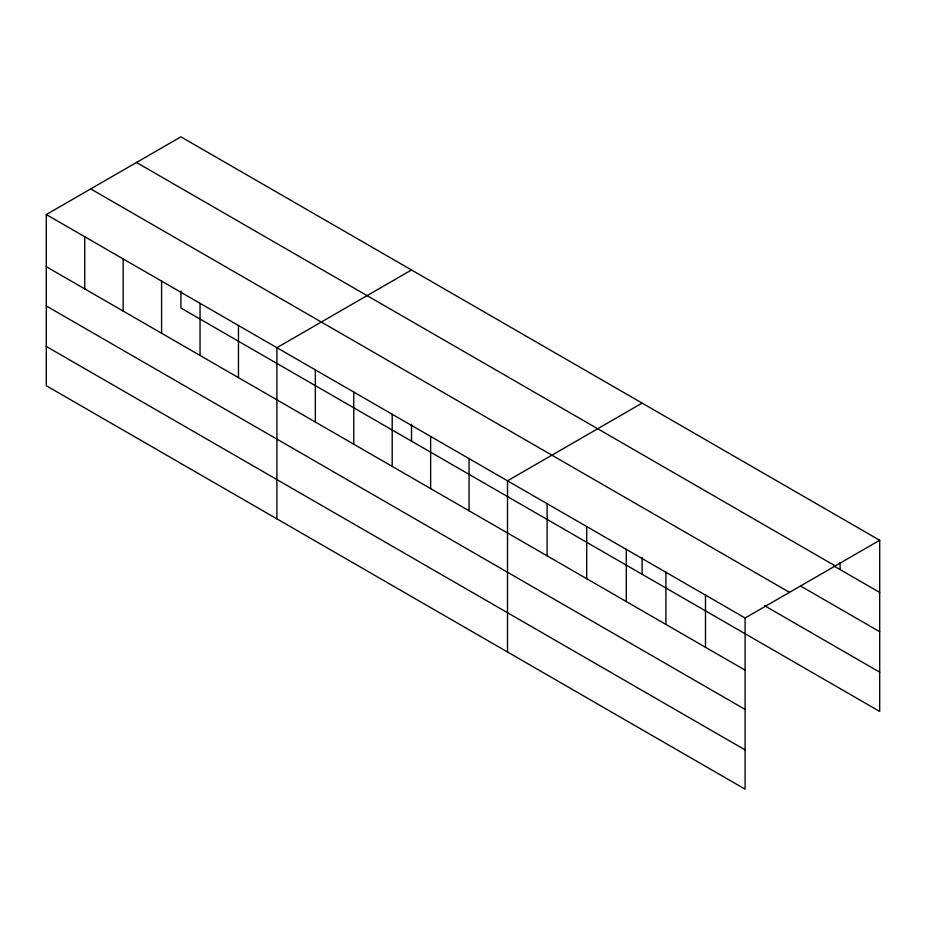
<?xml version="1.0" encoding="UTF-8"?>
<svg xmlns="http://www.w3.org/2000/svg" width="926" height="926" viewBox="0 0 926 926"><rect width="100%" height="100%" fill="white"/><g stroke="black" fill="none" stroke-linecap="round" stroke-linejoin="round"><path stroke-width="1.39" d="M46.3 214.554L745.094 617.989L745.094 789.16L46.3 385.725L46.3 214.554L180.906 136.84L879.7 540.275L879.7 711.446L180.906 308.011L180.906 291.169M411.514 269.975L276.897 347.69L276.897 518.861M642.112 403.111L507.506 480.825L507.506 651.997M745.094 617.989L879.7 540.275M136.492 162.478L835.275 565.925M833.909 565.994L879.7 592.432M800.504 585.984L879.7 631.706M90.725 188.904L789.508 592.351M764.621 605.731L879.7 672.172M46.3 266.7L745.094 670.146M46.3 305.974L745.094 709.42M46.3 346.44L745.094 749.886M840.102 562.522L840.102 569.559M705.496 595.129L705.496 647.286M665.898 572.268L665.898 624.413M642.112 557.44L642.112 574.282M626.3 549.407L626.3 601.553M586.702 526.547L586.702 578.692M547.104 503.686L547.104 555.832M469.065 458.636L469.065 510.782M430.636 436.447L430.636 488.592M411.514 424.305L411.514 441.146M392.207 414.258L392.207 466.403M353.767 392.068L353.767 444.214M315.338 369.879L315.338 422.024M238.468 325.501L238.468 377.646M200.039 303.311L200.039 355.457M161.599 281.122L161.599 333.267M123.17 258.933L123.17 311.078M84.729 236.743L84.729 288.889"/></g></svg>
